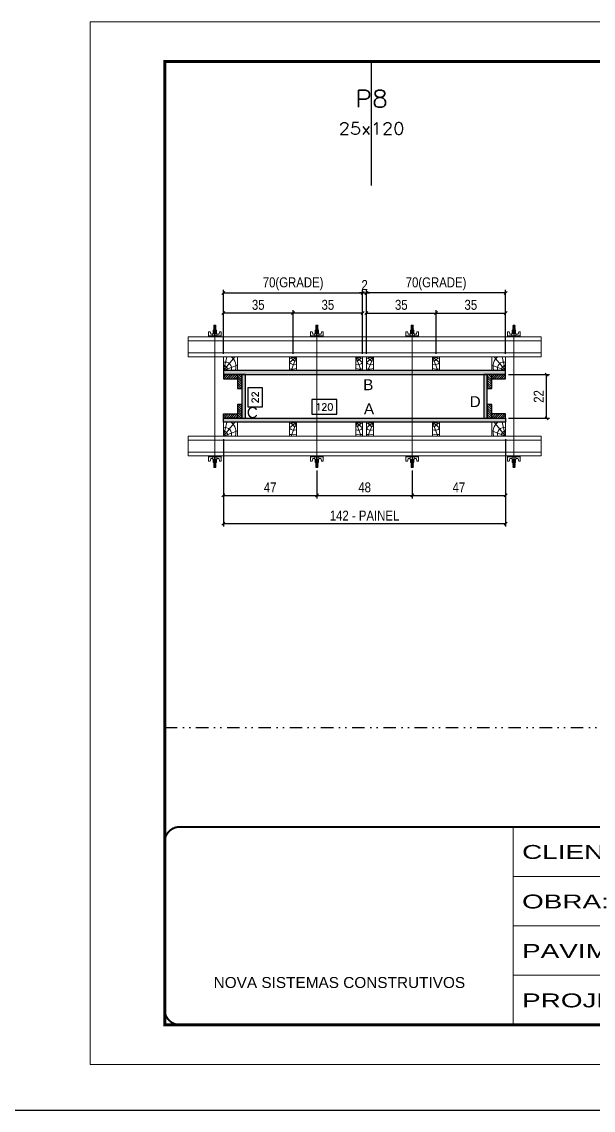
# Model space of a CAD drawing. Extents: x 14400 to 24104, y -21631 to 6985.
# Drawn here: x 17528 to 18103, y 2443 to 3539 of the extents above; entities that cross this region are included whole.
import ezdxf
from ezdxf.enums import TextEntityAlignment as Align

# ---------------------------------------------------------------- set-up
doc = ezdxf.new("R2010")
doc.units = 0
for name, pattern in [('CONTINUO', [0]), ('DASHED', [0.75, 0.5, -0.25]), ('DIVIDE2', [0.625, 0.25, -0.125, 0, -0.125, 0, -0.125]), ('HIDDEN', [0.375, 0.25, -0.125])]:
    doc.linetypes.add(name, pattern=pattern)
for name, color, linetype in [('CHAPA', 1, 'Continuous'), ('COTA', 241, 'Continuous'), ('MEIO_PONT', 93, 'Continuous'), ('Nível', 160, 'Continuous'), ('SARRAFO', 251, 'Continuous'), ('Texto de Titulo', 7, 'Continuous'), ('Texto Qtd Sarr', 242, 'Continuous'), ('TEXTO_GERAL', 7, 'Continuous')]:
    doc.layers.add(name, color=color, linetype=linetype)
for name, color, linetype, lineweight in [('Folhas', 255, 'Continuous', 9), ('Hachura', 251, 'Continuous', 9), ('Madeira', 126, 'Continuous', 18), ('Perfil Metálico', 224, 'Continuous', 18), ('SARRAFO DE PRESSAO', 251, 'DASHED', 9), ('Texto Seção', 7, 'Continuous', 15)]:
    doc.layers.add(name, color=color, linetype=linetype, lineweight=lineweight)
doc.styles.add('ARIAL', font='arial.ttf')
doc.styles.add('COTA TECNICA 2X', font='techl___.ttf', dxfattribs={"height": 10})
doc.styles.add('ROMANS', font='romans.shx')
doc.styles.add('Tecnologia', font='')
doc.styles.get('Tecnologia').set_extended_font_data('Forgotten Futurist')
doc.dimstyles.new('SECAO PILAR', dxfattribs={"dimtxt": 10, "dimasz": 3, "dimexe": 3, "dimexo": 3, "dimgap": 3, "dimtad": 1, "dimdec": 1, "dimlfac": 0.5, "dimzin": 12, "dimdsep": 46, "dimtxsty": 'COTA TECNICA 2X', "dimblk1": 'OBLIQUE', "dimblk2": 'OBLIQUE', "dimsah": 1, "dimcen": 0.9, "dimclrd": 256, "dimclre": 256, "dimclrt": 256, "dimadec": 1, "dimazin": 3, "dimtfac": 1, "dimtdec": 1, "dimtmove": 0, "dimatfit": 3, "dimfxl": 1, "dimtolj": 1, "dimtzin": 12, "dimarcsym": 0})
doc.dimstyles.new('SECÇÃO 2', dxfattribs={"dimtxt": 7, "dimasz": 6, "dimexe": 0.18, "dimexo": 2, "dimgap": -4, "dimtad": 3, "dimdec": 1, "dimlfac": 0.5, "dimzin": 12, "dimdsep": 46, "dimtxsty": 'ROMANS', "dimblk": 'ARCHTICK', "dimcen": 0.09, "dimse1": 1, "dimse2": 1, "dimsd1": 1, "dimsd2": 1, "dimclrd": 180, "dimclre": 5, "dimclrt": 1, "dimadec": 0, "dimazin": 3, "dimtfac": 1, "dimtdec": 1, "dimtofl": 0, "dimtmove": 0, "dimatfit": 3, "dimldrblk": 'ARCHTICK', "dimfxl": 1, "dimtolj": 1, "dimtzin": 0, "dimarcsym": 0})

# ---------------------------------------------------------------- blocks, each defined once
blk = doc.blocks.new('9999999999')
at = {"color": 30, "linetype": 'CONTINUO'}
for p, q in [((98564.6, 34230.2), (98564.6, 34429.4)), ((98564.6, 34379.6), (99584, 34379.6)), ((98564.6, 34329.8), (99488, 34329.8)), ((99584, 34329.8), (99488, 34329.8)), ((99488, 34329.8), (99488, 34230.2)), ((98564.6, 34280), (99488, 34280))]:
    blk.add_line(p, q, dxfattribs=at)
at = {"color": 30, "linetype": 'CONTINUO', "const_width": 2}
blk.add_lwpolyline([(99584, 34230.2), (99584, 34414.4, 0.414214), (99569, 34429.4), (98229, 34429.4, 0.414214), (98214, 34414.4), (98214, 34245.2, 0.414214), (98229, 34230.2), (99584, 34230.2)], format="xyb", dxfattribs=at)
at = {"layer": 'Folhas'}
blk.add_lwpolyline([(98139, 34190.2), (99624, 34190.2), (99624, 35240.2), (98139, 35240.2)], close=True, dxfattribs=at)
at = {"layer": 'Folhas', "color": 30, "const_width": 3}
blk.add_lwpolyline([(98214, 34230.2), (99584, 34230.2), (99584, 35200.2), (98214, 35200.2)], close=True, dxfattribs=at)
at = {"color": 7, "linetype": 'Continuous', "ltscale": 5, "style": 'ARIAL'}
for s, height, p in [('ZAMBETTA', 15.48, (98837.7, 34393.1)), ('LUXOR', 15.48, (98837.7, 34343.3)), ('1°PAVIMENTO - 1°ETAPA', 15.483, (98837.7, 34293.5)), ('NOVA SISTEMAS CONSTRUTIVOS', 11.059, (98263.2, 34267.2)), ('PILARES', 15.48, (98837.7, 34243.7))]:
    blk.add_text(s, height=height, dxfattribs=at).set_placement(p)
at = {"layer": 'Folhas', "color": 7, "style": 'Tecnologia', "width": 1.5}
for s, p in [('CLIENTE:', (98573.7, 34397.2)), ('OBRA:', (98573.7, 34347.3)), ('PAVIMENTO:', (98573.7, 34297.5)), ('PROJETO:', (98573.7, 34247.7))]:
    blk.add_text(s, height=14, dxfattribs=at).set_placement(p)
blk = doc.blocks.new('*D1039')
at = {"layer": 'COTA', "color": 180, "lineweight": -2, "transparency": 16777216}
for p, q in [((17770.5, 3170.5), (17755.5, 3170.5)), ((17755.5, 3170.5), (17755.5, 3151.2)), ((17770.5, 3151.2), (17770.5, 3170.5)), ((17755.5, 3151.2), (17770.5, 3151.2))]:
    blk.add_line(p, q, dxfattribs=at)
at = {"layer": 'Defpoints', "color": 0, "transparency": 16777216}
for p in [(17770.4, 3183.7), (17770.4, 3139.7), (17774.5, 3139.7)]:
    blk.add_point(p, dxfattribs=at)
at = {"layer": 'COTA', "color": 1, "transparency": 16777216, "insert": (17763, 3160.8), "char_height": 7, "attachment_point": 5, "rotation": 90, "style": 'ROMANS'}
blk.add_mtext('\\A1;22', dxfattribs=at)
blk = doc.blocks.new('_ArchTick')
at = {"color": 0, "linetype": 'ByBlock', "const_width": 0.15}
blk.add_lwpolyline([(-0.5, -0.5), (0.5, 0.5)], dxfattribs=at)
blk = doc.blocks.new('*D1040')
at = {"layer": 'COTA', "color": 180, "lineweight": -2, "transparency": 16777216}
for p, q in [((17845.2, 3158.7), (17820.2, 3158.7)), ((17820.2, 3158.7), (17820.2, 3143.7)), ((17845.2, 3143.7), (17845.2, 3158.7)), ((17820.2, 3143.7), (17845.2, 3143.7))]:
    blk.add_line(p, q, dxfattribs=at)
at = {"layer": 'Defpoints', "color": 0, "transparency": 16777216}
for p in [(17753.1, 3139.7), (17993.1, 3139.7), (17993.1, 3139.7)]:
    blk.add_point(p, dxfattribs=at)
at = {"layer": 'COTA', "color": 1, "transparency": 16777216, "insert": (17832.7, 3151.2), "char_height": 7, "attachment_point": 5, "style": 'ROMANS'}
blk.add_mtext('\\A1;120', dxfattribs=at)
blk = doc.blocks.new('_Oblique')
at = {"color": 0, "linetype": 'ByBlock', "lineweight": -2}
blk.add_line((-0.5, -0.5), (0.5, 0.5), dxfattribs=at)
blk = doc.blocks.new('*D1041')
at = {"layer": 'COTA', "lineweight": -2, "transparency": 16777216}
for p, q in [((17731.1, 3118.8), (17731.1, 3030.6)), ((18015.1, 3118.8), (18015.1, 3030.6)), ((17731.1, 3033.6), (18015.1, 3033.6))]:
    blk.add_line(p, q, dxfattribs=at)
at = {"layer": 'Defpoints', "color": 0, "transparency": 16777216}
for p in [(17731.1, 3121.8), (18015.1, 3121.8), (18015.1, 3033.6)]:
    blk.add_point(p, dxfattribs=at)
at = {"layer": 'COTA', "lineweight": -2, "transparency": 16777216, "xscale": 3, "yscale": 3, "zscale": 3, "rotation": 180}
blk.add_blockref('_Oblique', (17731.1, 3033.6), dxfattribs=at)
at = {"layer": 'COTA', "lineweight": -2, "transparency": 16777216, "xscale": 3, "yscale": 3, "zscale": 3}
blk.add_blockref('_Oblique', (18015.1, 3033.6), dxfattribs=at)
at = {"layer": 'COTA', "transparency": 16777216, "insert": (17873.1, 3041.7), "char_height": 10, "attachment_point": 5, "style": 'COTA TECNICA 2X'}
blk.add_mtext('\\A1;142 - PAINEL', dxfattribs=at)
blk = doc.blocks.new('*D1042')
at = {"layer": 'COTA', "lineweight": -2, "transparency": 16777216}
for p, q in [((17731.1, 3118.7), (17731.1, 3059)), ((17825.2, 3087), (17825.2, 3059)), ((17731.1, 3062), (17825.2, 3062))]:
    blk.add_line(p, q, dxfattribs=at)
at = {"layer": 'Defpoints', "color": 0, "transparency": 16777216}
for p in [(17731.1, 3121.7), (17825.2, 3090), (17825.2, 3062)]:
    blk.add_point(p, dxfattribs=at)
at = {"layer": 'COTA', "lineweight": -2, "transparency": 16777216, "xscale": 3, "yscale": 3, "zscale": 3, "rotation": 180}
blk.add_blockref('_Oblique', (17731.1, 3062), dxfattribs=at)
at = {"layer": 'COTA', "lineweight": -2, "transparency": 16777216, "xscale": 3, "yscale": 3, "zscale": 3}
blk.add_blockref('_Oblique', (17825.2, 3062), dxfattribs=at)
at = {"layer": 'COTA', "transparency": 16777216, "insert": (17778.1, 3070.1), "char_height": 10, "attachment_point": 5, "style": 'COTA TECNICA 2X'}
blk.add_mtext('\\A1;47', dxfattribs=at)
blk = doc.blocks.new('*D1043')
at = {"layer": 'COTA', "lineweight": -2, "transparency": 16777216}
for p, q in [((18015.1, 3118.7), (18015.1, 3059)), ((17921.2, 3087), (17921.2, 3059)), ((17921.2, 3062), (18015.1, 3062))]:
    blk.add_line(p, q, dxfattribs=at)
at = {"layer": 'Defpoints', "color": 0, "transparency": 16777216}
for p in [(18015.1, 3121.7), (17921.2, 3090), (18015.1, 3062)]:
    blk.add_point(p, dxfattribs=at)
at = {"layer": 'COTA', "lineweight": -2, "transparency": 16777216, "xscale": 3, "yscale": 3, "zscale": 3, "rotation": 180}
blk.add_blockref('_Oblique', (17921.2, 3062), dxfattribs=at)
at = {"layer": 'COTA', "lineweight": -2, "transparency": 16777216, "xscale": 3, "yscale": 3, "zscale": 3}
blk.add_blockref('_Oblique', (18015.1, 3062), dxfattribs=at)
at = {"layer": 'COTA', "transparency": 16777216, "insert": (17968.1, 3070.1), "char_height": 10, "attachment_point": 5, "style": 'COTA TECNICA 2X'}
blk.add_mtext('\\A1;47', dxfattribs=at)
blk = doc.blocks.new('C')
at = {"layer": 'Hachura', "color": 0}
for p, q in [((0, 3.22), (0, -3.22)), ((0.45, 3.22), (0, 3.22)), ((0.46, 3.16), (0, 3.16)), ((0.46, 3.05), (0, 3.05)), ((0.46, 2.88), (0, 2.88)), ((0, 2.75), (0, -1.16)), ((0.46, 2.65), (0, 2.65)), ((0.46, 2.23), (0, 2.23)), ((0.46, 1.51), (0, 1.51)), ((0.39, 0.49), (0.17, 0.49)), ((0.45, -3.23), (0.45, 3.22)), ((0.45, 3.22), (2.58, 3.22)), ((1.74, 0.97), (0.45, 0.97)), ((1.45, 0.1), (0.45, 0.1)), ((1.35, 1.94), (1.35, 0.96)), ((2.58, 2.39), (1.47, 2.09)), ((1.74, -0.97), (1.74, 0.97)), ((1.74, 0.97), (1.74, 0.84)), ((1.74, 0.97), (1.74, 0.84)), ((1.74, 0.84), (3.35, 0.84)), ((3.35, 0.45), (1.74, 0.45)), ((2.58, 3.22), (2.58, 2.39)), ((3.32, 0.84), (3.32, -0.84)), ((3.35, 0.84), (3.35, -0.84)), ((3.68, 0.45), (3.35, 0.45)), ((3.84, -0.52), (3.35, 0.45)), ((3.35, 0.06), (3.67, -0.57)), ((3.68, 0.45), (4.16, -0.52)), ((3.72, 0.5), (4.25, -0.57)), ((4.37, -0.55), (3.83, 0.53)), ((4.15, 0.45), (3.93, 0.45)), ((4.42, -0.52), (3.93, 0.45)), ((4.15, 0.45), (4.26, 0.45)), ((4.26, 0.45), (4.74, -0.52)), ((4.3, 0.5), (4.83, -0.57)), ((4.95, -0.55), (4.41, 0.53)), ((4.51, 0.45), (4.84, 0.45)), ((5, -0.52), (4.51, 0.45)), ((4.84, 0.45), (5.32, -0.52)), ((4.88, 0.5), (5.41, -0.57)), ((5.53, -0.55), (4.99, 0.53)), ((5.58, -0.52), (5.09, 0.45)), ((5.42, 0.45), (5.09, 0.45)), ((5.58, -0.52), (5.09, 0.45)), ((5.42, 0.45), (5.74, -0.19)), ((5.46, 0.5), (5.74, -0.07)), ((5.74, 0.19), (5.57, 0.53)), ((5.74, 0.32), (5.68, 0.45)), ((5.68, 0.45), (5.74, 0.45)), ((5.74, 0.45), (5.9, 0.29)), ((5.74, 0.45), (5.74, -0.52)), ((5.9, -0.36), (5.9, 0.29)), ((0.45, 0), (0, 0)), ((0.46, -1.52), (0, -1.52)), ((0.46, -2.23), (0, -2.23)), ((0.46, -2.65), (0, -2.65)), ((0.46, -2.88), (0, -2.88)), ((0.46, -3.05), (0, -3.05)), ((0.46, -3.16), (0, -3.16)), ((0, -3.22), (2.57, -3.22)), ((0.08, -0.48), (0.29, -0.48)), ((0.29, -0.48), (0.4, -0.48)), ((0.45, 0), (0.45, -0.97)), ((0.45, -0.16), (1.45, -0.16)), ((0.45, -0.65), (0.45, -0.32)), ((0.45, -3.23), (0.45, -0.65)), ((0.45, -0.97), (1.74, -0.97)), ((1.35, -1.94), (1.35, -0.97)), ((2.58, -2.39), (1.47, -2.1)), ((3.35, -0.32), (1.74, -0.32)), ((3.35, -0.84), (1.74, -0.84)), ((2.58, -3.23), (2.58, -2.39)), ((3.35, -0.07), (3.58, -0.52)), ((3.35, -0.52), (3.58, -0.52)), ((3.84, -0.52), (4.16, -0.52)), ((4.42, -0.52), (4.74, -0.52)), ((4.63, -0.52), (4.74, -0.52)), ((5, -0.52), (5.32, -0.52)), ((5.58, -0.52), (5.74, -0.52)), ((5.74, -0.52), (5.9, -0.36)), ((5.74, -0.52), (5.74, -0.52))]:
    blk.add_line(p, q, dxfattribs=at)
for centre, radius, start, end in [((1.52, 1.94), 0.161, 104.7436, 180), ((1.44, -0.03), 0.129, 272.695, 87.305), ((3.81, 0.39), 0.143, 25.5688, 154.4312), ((4.39, 0.39), 0.143, 25.5688, 154.4312), ((4.97, 0.39), 0.143, 25.5688, 154.4312), ((5.55, 0.39), 0.143, 25.5688, 154.4312), ((0.17, -0.37), 0.174, 221.744, 317.8592), ((1.52, -1.94), 0.161, 180, 255.2564), ((3.71, -0.4), 0.174, 222.1408, 318.256), ((4.29, -0.4), 0.174, 222.1408, 318.256), ((4.87, -0.4), 0.174, 222.1408, 318.256), ((5.45, -0.4), 0.174, 222.1408, 318.256), ((5.61, -0.4), 0.174, 317.8592, 318.256)]:
    blk.add_arc(centre, radius, start, end, dxfattribs=at)
blk = doc.blocks.new('*D1044')
at = {"layer": 'COTA', "lineweight": -2, "transparency": 16777216}
for p, q in [((17825.2, 3087), (17825.2, 3059)), ((17921.2, 3087), (17921.2, 3059)), ((17825.2, 3062), (17921.2, 3062))]:
    blk.add_line(p, q, dxfattribs=at)
at = {"layer": 'Defpoints', "color": 0, "transparency": 16777216}
for p in [(17825.2, 3090), (17921.2, 3090), (17921.2, 3062)]:
    blk.add_point(p, dxfattribs=at)
at = {"layer": 'COTA', "lineweight": -2, "transparency": 16777216, "xscale": 3, "yscale": 3, "zscale": 3, "rotation": 180}
blk.add_blockref('_Oblique', (17825.2, 3062), dxfattribs=at)
at = {"layer": 'COTA', "lineweight": -2, "transparency": 16777216, "xscale": 3, "yscale": 3, "zscale": 3}
blk.add_blockref('_Oblique', (17921.2, 3062), dxfattribs=at)
at = {"layer": 'COTA', "transparency": 16777216, "insert": (17873.2, 3070.1), "char_height": 10, "attachment_point": 5, "style": 'COTA TECNICA 2X'}
blk.add_mtext('\\A1;48', dxfattribs=at)
blk = doc.blocks.new('*D1045')
at = {"layer": 'COTA', "lineweight": -2, "transparency": 16777216}
for p, q in [((17875, 3204.7), (17875, 3248.7)), ((17875, 3245.7), (17945.1, 3245.7)), ((17945.1, 3204.7), (17945.1, 3248.7))]:
    blk.add_line(p, q, dxfattribs=at)
at = {"layer": 'Defpoints', "color": 0, "transparency": 16777216}
for p in [(17945.1, 3245.7), (17875, 3201.7), (17945.1, 3201.7)]:
    blk.add_point(p, dxfattribs=at)
at = {"layer": 'COTA', "lineweight": -2, "transparency": 16777216, "xscale": 3, "yscale": 3, "zscale": 3, "rotation": 180}
blk.add_blockref('_Oblique', (17875, 3245.7), dxfattribs=at)
at = {"layer": 'COTA', "lineweight": -2, "transparency": 16777216, "xscale": 3, "yscale": 3, "zscale": 3}
blk.add_blockref('_Oblique', (17945.1, 3245.7), dxfattribs=at)
at = {"layer": 'COTA', "transparency": 16777216, "insert": (17910.1, 3253.9), "char_height": 10, "attachment_point": 5, "style": 'COTA TECNICA 2X'}
blk.add_mtext('\\A1;35', dxfattribs=at)
blk = doc.blocks.new('*D1046')
at = {"layer": 'COTA', "lineweight": -2, "transparency": 16777216}
for p, q in [((17945.1, 3204.7), (17945.1, 3248.7)), ((17945.1, 3245.7), (18015.1, 3245.7)), ((18015.1, 3204.7), (18015.1, 3248.7))]:
    blk.add_line(p, q, dxfattribs=at)
at = {"layer": 'Defpoints', "color": 0, "transparency": 16777216}
for p in [(18015.1, 3245.7), (17945.1, 3201.7), (18015.1, 3201.7)]:
    blk.add_point(p, dxfattribs=at)
at = {"layer": 'COTA', "lineweight": -2, "transparency": 16777216, "xscale": 3, "yscale": 3, "zscale": 3, "rotation": 180}
blk.add_blockref('_Oblique', (17945.1, 3245.7), dxfattribs=at)
at = {"layer": 'COTA', "lineweight": -2, "transparency": 16777216, "xscale": 3, "yscale": 3, "zscale": 3}
blk.add_blockref('_Oblique', (18015.1, 3245.7), dxfattribs=at)
at = {"layer": 'COTA', "transparency": 16777216, "insert": (17980.1, 3253.9), "char_height": 10, "attachment_point": 5, "style": 'COTA TECNICA 2X'}
blk.add_mtext('\\A1;35', dxfattribs=at)
blk = doc.blocks.new('*D1047')
at = {"layer": 'COTA', "lineweight": -2, "transparency": 16777216}
for p, q in [((17875, 3204.7), (17875, 3268.9)), ((18015.1, 3204.7), (18015.1, 3268.9)), ((18015.1, 3265.9), (17875, 3265.9))]:
    blk.add_line(p, q, dxfattribs=at)
at = {"layer": 'Defpoints', "color": 0, "transparency": 16777216}
for p in [(17875, 3265.9), (17875, 3201.7), (18015.1, 3201.7)]:
    blk.add_point(p, dxfattribs=at)
at = {"layer": 'COTA', "lineweight": -2, "transparency": 16777216, "xscale": 3, "yscale": 3, "zscale": 3, "rotation": 180}
blk.add_blockref('_Oblique', (17875, 3265.9), dxfattribs=at)
at = {"layer": 'COTA', "lineweight": -2, "transparency": 16777216, "xscale": 3, "yscale": 3, "zscale": 3}
blk.add_blockref('_Oblique', (18015.1, 3265.9), dxfattribs=at)
at = {"layer": 'COTA', "transparency": 16777216, "insert": (17945.1, 3275.1), "char_height": 10, "attachment_point": 5, "style": 'COTA TECNICA 2X'}
blk.add_mtext('\\A1;70(GRADE)', dxfattribs=at)
blk = doc.blocks.new('*D1048')
at = {"layer": 'COTA', "lineweight": -2, "transparency": 16777216}
for p, q in [((18018.1, 3183.7), (18059.4, 3183.7)), ((18056.4, 3139.7), (18056.4, 3183.7)), ((18018.1, 3139.7), (18059.4, 3139.7))]:
    blk.add_line(p, q, dxfattribs=at)
at = {"layer": 'Defpoints', "color": 0, "transparency": 16777216}
for p in [(18015.1, 3183.7), (18056.4, 3183.7), (18015.1, 3139.7)]:
    blk.add_point(p, dxfattribs=at)
at = {"layer": 'COTA', "lineweight": -2, "transparency": 16777216, "xscale": 3, "yscale": 3, "zscale": 3}
for p, rotation in [((18056.4, 3183.7), 90), ((18056.4, 3139.7), 270)]:
    blk.add_blockref('_Oblique', p, dxfattribs=dict(at, rotation=rotation))
at = {"layer": 'COTA', "transparency": 16777216, "insert": (18048.4, 3161.7), "char_height": 10, "attachment_point": 5, "rotation": 90, "style": 'COTA TECNICA 2X'}
blk.add_mtext('\\A1;22', dxfattribs=at)
blk = doc.blocks.new('PONTALETE')
at = {"layer": 'Madeira'}
for q in [(2.71, 7), (7, 5.76), (7, 1.74)]:
    blk.add_line((0, 0), q, dxfattribs=at)
blk.add_lwpolyline([(0, 0), (7, 0), (7, 7), (0, 7)], close=True, dxfattribs=at)
for centre, radius, start, end in [((2.04, 0.06), 6.23, 37.2818, 109.0913), ((1.09, 0.9), 3.19, 343.603, 109.9847), ((-0.21, -0.78), 3.09, 14.6322, 86.0383)]:
    blk.add_arc(centre, radius, start, end, dxfattribs=at)
blk = doc.blocks.new('MEIO PONTALETE')
at = {"layer": 'Madeira'}
for q in [(2.71, 7), (3.5, 2.88), (3.5, 0.87)]:
    blk.add_line((0, 0), q, dxfattribs=at)
blk.add_lwpolyline([(0, 0), (3.5, 0), (3.5, 7), (0, 7)], close=True, dxfattribs=at)
for centre, radius, start, end in [((2.04, 0.06), 6.23, 76.4499, 109.0913), ((1.09, 0.9), 3.19, 40.9063, 109.9847), ((-0.21, -0.78), 3.09, 14.6322, 86.0383)]:
    blk.add_arc(centre, radius, start, end, dxfattribs=at)
blk = doc.blocks.new('titulo1')
at = {"layer": 'Defpoints', "color": 252, "linetype": 'HIDDEN', "ltscale": 2}
blk.add_line((0, 0), (0, 125), dxfattribs=at)
at = {"layer": 'Defpoints', "style": 'ROMANS', "oblique": 15}
blk.add_attdef('FOLHA', text='', height=10, dxfattribs=at).set_placement((0, 15.6), align=Align.MIDDLE_CENTER)
at = {"layer": 'Texto Qtd Sarr', "color": 3, "style": 'ROMANS', "oblique": 15}
for tag, height, p in [('TITULO', 17, (0, 71.4)), ('SEÇÃO', 12, (0, 41.5))]:
    blk.add_attdef(tag, text='', height=height, dxfattribs=at).set_placement(p, align=Align.MIDDLE_CENTER)
blk = doc.blocks.new('*D1049')
at = {"layer": 'COTA', "lineweight": -2, "transparency": 16777216}
for p, q in [((17801.1, 3204.7), (17801.1, 3248.7)), ((17871.2, 3245.7), (17801.1, 3245.7)), ((17871.2, 3204.7), (17871.2, 3248.7))]:
    blk.add_line(p, q, dxfattribs=at)
at = {"layer": 'Defpoints', "color": 0, "transparency": 16777216}
for p in [(17801.1, 3245.7), (17801.1, 3201.7), (17871.2, 3201.7)]:
    blk.add_point(p, dxfattribs=at)
at = {"layer": 'COTA', "lineweight": -2, "transparency": 16777216, "xscale": 3, "yscale": 3, "zscale": 3, "rotation": 180}
blk.add_blockref('_Oblique', (17801.1, 3245.7), dxfattribs=at)
at = {"layer": 'COTA', "lineweight": -2, "transparency": 16777216, "xscale": 3, "yscale": 3, "zscale": 3}
blk.add_blockref('_Oblique', (17871.2, 3245.7), dxfattribs=at)
at = {"layer": 'COTA', "transparency": 16777216, "insert": (17836.2, 3253.9), "char_height": 10, "attachment_point": 5, "style": 'COTA TECNICA 2X'}
blk.add_mtext('\\A1;35', dxfattribs=at)
blk = doc.blocks.new('*D1050')
at = {"layer": 'COTA', "lineweight": -2, "transparency": 16777216}
for p, q in [((17731.1, 3204.7), (17731.1, 3248.7)), ((17801.1, 3245.7), (17731.1, 3245.7)), ((17801.1, 3204.7), (17801.1, 3248.7))]:
    blk.add_line(p, q, dxfattribs=at)
at = {"layer": 'Defpoints', "color": 0, "transparency": 16777216}
for p in [(17731.1, 3245.7), (17731.1, 3201.7), (17801.1, 3201.7)]:
    blk.add_point(p, dxfattribs=at)
at = {"layer": 'COTA', "lineweight": -2, "transparency": 16777216, "xscale": 3, "yscale": 3, "zscale": 3, "rotation": 180}
blk.add_blockref('_Oblique', (17731.1, 3245.7), dxfattribs=at)
at = {"layer": 'COTA', "lineweight": -2, "transparency": 16777216, "xscale": 3, "yscale": 3, "zscale": 3}
blk.add_blockref('_Oblique', (17801.1, 3245.7), dxfattribs=at)
at = {"layer": 'COTA', "transparency": 16777216, "insert": (17766.1, 3253.9), "char_height": 10, "attachment_point": 5, "style": 'COTA TECNICA 2X'}
blk.add_mtext('\\A1;35', dxfattribs=at)
blk = doc.blocks.new('*D1051')
at = {"layer": 'COTA', "lineweight": -2, "transparency": 16777216}
for p, q in [((17731.1, 3204.7), (17731.1, 3268.9)), ((17871.2, 3204.7), (17871.2, 3268.9)), ((17731.1, 3265.9), (17871.2, 3265.9))]:
    blk.add_line(p, q, dxfattribs=at)
at = {"layer": 'Defpoints', "color": 0, "transparency": 16777216}
for p in [(17871.2, 3265.9), (17731.1, 3201.7), (17871.2, 3201.7)]:
    blk.add_point(p, dxfattribs=at)
at = {"layer": 'COTA', "lineweight": -2, "transparency": 16777216, "xscale": 3, "yscale": 3, "zscale": 3, "rotation": 180}
blk.add_blockref('_Oblique', (17731.1, 3265.9), dxfattribs=at)
at = {"layer": 'COTA', "lineweight": -2, "transparency": 16777216, "xscale": 3, "yscale": 3, "zscale": 3}
blk.add_blockref('_Oblique', (17871.2, 3265.9), dxfattribs=at)
at = {"layer": 'COTA', "transparency": 16777216, "insert": (17801.2, 3275.1), "char_height": 10, "attachment_point": 5, "style": 'COTA TECNICA 2X'}
blk.add_mtext('\\A1;70(GRADE)', dxfattribs=at)
blk = doc.blocks.new('*D1067')
at = {"layer": 'COTA', "lineweight": -2, "transparency": 16777216}
for p, q in [((17871.2, 3204.7), (17871.2, 3268.9)), ((17875.2, 3204.7), (17875.2, 3268.9)), ((17871.2, 3265.9), (17868.2, 3265.9)), ((17871.2, 3265.9), (17875.2, 3265.9)), ((17875.2, 3265.9), (17878.2, 3265.9))]:
    blk.add_line(p, q, dxfattribs=at)
at = {"layer": 'Defpoints', "color": 0, "transparency": 16777216}
for p in [(17875.2, 3265.9), (17871.2, 3201.7), (17875.2, 3201.7)]:
    blk.add_point(p, dxfattribs=at)
at = {"layer": 'COTA', "lineweight": -2, "transparency": 16777216, "xscale": 3, "yscale": 3, "zscale": 3}
blk.add_blockref('_Oblique', (17871.2, 3265.9), dxfattribs=at)
at = {"layer": 'COTA', "lineweight": -2, "transparency": 16777216, "xscale": 3, "yscale": 3, "zscale": 3, "rotation": 180}
blk.add_blockref('_Oblique', (17875.2, 3265.9), dxfattribs=at)
at = {"layer": 'COTA', "transparency": 16777216, "insert": (17873.2, 3273.9), "char_height": 10, "attachment_point": 5, "style": 'COTA TECNICA 2X'}
blk.add_mtext('\\A1;2', dxfattribs=at)

msp = doc.modelspace()

# ---------------------------------------------------------------- hatches: boundary and pattern name
at = {"layer": 'Hachura'}
h = msp.add_hatch(color=256, dxfattribs=at)
h.dxf.hatch_style = 1
h.paths.add_polyline_path([(18015.11, 3183.75), (18015.11, 3187.75), (17731.11, 3187.75), (17731.11, 3183.75)])
h = msp.add_hatch(dxfattribs=at)
h.set_pattern_fill('ANSI31', color=256, scale=0.5, angle=180, style=0)
h.set_pattern_definition([(225, (8607.1627, -19745.6582), (1.12253202, -1.12253202), [])])
h.paths.add_polyline_path([(17745.11, 3183.75), (17745.11, 3179.35), (17731.11, 3179.35), (17731.11, 3183.75)])
h = msp.add_hatch(dxfattribs=at)
h.set_pattern_fill('ANSI31', color=256, scale=0.5, angle=270, style=0)
h.set_pattern_definition([(315, (40640.9227, -6319.2019), (1.12253202, 1.12253202), [])])
h.paths.add_polyline_path([(17749.51, 3169.75), (17745.11, 3169.75), (17745.11, 3183.75), (17749.51, 3183.75)])
h = msp.add_hatch(color=256, dxfattribs=at)
h.dxf.hatch_style = 1
h.paths.add_polyline_path([(17749.51, 3139.75), (17753.11, 3139.75), (17753.11, 3183.75), (17749.51, 3183.75)])
h = msp.add_hatch(color=256, dxfattribs=at)
h.dxf.hatch_style = 1
h.paths.add_polyline_path([(17993.11, 3139.75), (17996.71, 3139.75), (17996.71, 3183.75), (17993.11, 3183.75)])
h = msp.add_hatch(dxfattribs=at)
h.set_pattern_fill('ANSI31', color=256, scale=0.5, angle=270, style=0)
h.set_pattern_definition([(315, (40892.5227, -6319.2019), (1.12253202, 1.12253202), [])])
h.paths.add_polyline_path([(18001.11, 3169.75), (17996.71, 3169.75), (17996.71, 3183.75), (18001.11, 3183.75)])
h = msp.add_hatch(dxfattribs=at)
h.set_pattern_fill('ANSI31', color=256, scale=0.5, angle=180, style=0)
h.set_pattern_definition([(225, (8877.1627, -19745.6582), (1.12253202, -1.12253202), [])])
h.paths.add_polyline_path([(18015.11, 3183.75), (18015.11, 3179.35), (18001.11, 3179.35), (18001.11, 3183.75)])
h = msp.add_hatch(dxfattribs=at)
h.set_pattern_fill('ANSI31', color=256, scale=0.5, angle=270, style=0)
h.set_pattern_definition([(315, (40640.9227, -6349.2019), (1.12253202, 1.12253202), [])])
h.paths.add_polyline_path([(17749.51, 3139.75), (17745.11, 3139.75), (17745.11, 3153.75), (17749.51, 3153.75)])
h = msp.add_hatch(dxfattribs=at)
h.set_pattern_fill('ANSI31', color=256, scale=0.5, angle=270, style=0)
h.set_pattern_definition([(315, (40892.5227, -6349.2019), (1.12253202, 1.12253202), [])])
h.paths.add_polyline_path([(18001.11, 3139.75), (17996.71, 3139.75), (17996.71, 3153.75), (18001.11, 3153.75)])
h = msp.add_hatch(dxfattribs=at)
h.set_pattern_fill('ANSI31', color=256, scale=0.5, angle=180, style=0)
h.set_pattern_definition([(225, (8607.1627, -19751.6582), (1.12253202, -1.12253202), [])])
h.paths.add_polyline_path([(17745.11, 3139.75), (17745.11, 3144.15), (17731.11, 3144.15), (17731.11, 3139.75)])
h = msp.add_hatch(color=256, dxfattribs=at)
h.dxf.hatch_style = 1
h.paths.add_polyline_path([(18015.11, 3139.75), (18015.11, 3135.75), (17731.11, 3135.75), (17731.11, 3139.75)])
h = msp.add_hatch(dxfattribs=at)
h.set_pattern_fill('ANSI31', color=256, scale=0.5, angle=180, style=0)
h.set_pattern_definition([(225, (8512.1627, -19751.6582), (1.12253202, -1.12253202), [])])
h.paths.add_polyline_path([(18001.11, 3139.75), (18001.11, 3144.15), (18015.11, 3144.15), (18015.11, 3139.75)])

# ---------------------------------------------------------------- linework, layer by layer
at = {"layer": 'CHAPA'}
for points in [[(18015.11, 3183.75), (18015.11, 3187.75), (17731.11, 3187.75), (17731.11, 3183.75)], [(17749.51, 3139.75), (17753.11, 3139.75), (17753.11, 3183.75), (17749.51, 3183.75)], [(17993.11, 3139.75), (17996.71, 3139.75), (17996.71, 3183.75), (17993.11, 3183.75)], [(18015.11, 3139.75), (18015.11, 3135.75), (17731.11, 3135.75), (17731.11, 3139.75)]]:
    msp.add_lwpolyline(points, close=True, dxfattribs=at)
at = {"layer": 'COTA'}
msp.add_line((16754.47, 2442.91), (21532.94, 2442.91), dxfattribs=at)
at = {"layer": 'Hachura'}
for p, q in [((17722.43, 3090.98), (17722.43, 3228.72)), ((17825.11, 3090.98), (17825.12, 3228.72)), ((17921.11, 3090.98), (17921.12, 3228.72)), ((18023.5, 3090.98), (18023.5, 3228.72))]:
    msp.add_line(p, q, dxfattribs=at)
at = {"layer": 'Madeira'}
for points in [[(17871.21, 3187.75), (17871.21, 3201.75), (17731.11, 3201.75), (17731.11, 3187.75)], [(17875.01, 3187.75), (17875.01, 3201.75), (18015.11, 3201.75), (18015.11, 3187.75)], [(17871.21, 3121.75), (17871.21, 3135.75), (17731.11, 3135.75), (17731.11, 3121.75)], [(17875.01, 3121.75), (17875.01, 3135.75), (18015.11, 3135.75), (18015.11, 3121.75)]]:
    msp.add_lwpolyline(points, close=True, dxfattribs=at)
at = {"layer": 'Nível', "color": 4, "linetype": 'DIVIDE2', "ltscale": 50}
msp.add_line((17671.97, 2828.29), (19041.97, 2828.29), dxfattribs=at)
at = {"layer": 'Perfil Metálico'}
for p, q in [((18050.83, 3217.69), (17695.4, 3217.69)), ((18050.83, 3205.69), (17695.4, 3205.69)), ((18050.83, 3117.75), (17695.4, 3117.75)), ((18050.83, 3105.75), (17695.4, 3105.75))]:
    msp.add_line(p, q, dxfattribs=at)
for points in [[(18050.83, 3201.75), (18050.83, 3221.75), (17695.4, 3221.69), (17695.4, 3201.69)], [(17695.4, 3121.75), (17695.4, 3101.75), (18050.83, 3101.81), (18050.83, 3121.81)]]:
    msp.add_lwpolyline(points, close=True, dxfattribs=at)
at = {"layer": 'SARRAFO'}
for points in [[(17745.11, 3183.75), (17731.11, 3183.75), (17731.11, 3179.35), (17745.11, 3179.35)], [(18001.11, 3179.35), (18015.11, 3179.35), (18015.11, 3183.75), (18001.11, 3183.75)], [(17745.11, 3139.75), (17731.11, 3139.75), (17731.11, 3144.15), (17745.11, 3144.15)], [(18001.11, 3139.75), (18015.11, 3139.75), (18015.11, 3144.15), (18001.11, 3144.15)]]:
    msp.add_lwpolyline(points, dxfattribs=at)
for points in [[(17745.11, 3183.75), (17745.11, 3169.75), (17749.51, 3169.75), (17749.51, 3183.75)], [(17996.71, 3183.75), (17996.71, 3169.75), (18001.11, 3169.75), (18001.11, 3183.75)], [(17745.11, 3153.75), (17745.11, 3139.75), (17749.51, 3139.75), (17749.51, 3153.75)], [(17996.71, 3153.75), (17996.71, 3139.75), (18001.11, 3139.75), (18001.11, 3153.75)]]:
    msp.add_lwpolyline(points, close=True, dxfattribs=at)

# ---------------------------------------------------------------- block references
at = {"layer": 'Hachura', "linetype": 'Continuous', "yscale": 2, "zscale": 2}
for p, xscale, rotation in [((17722.43, 3221.72), -2, 270), ((17825.11, 3221.72), 2, 90.00000000000001), ((17921.11, 3221.72), 2, 90.00000000000001), ((18023.49, 3221.72), 2, 90.00000000000001), ((17722.43, 3101.78), 2, 270), ((17825.11, 3101.78), -2, 90), ((17921.11, 3101.78), -2, 90), ((18023.5, 3101.78), -2, 90)]:
    msp.add_blockref('C', p, dxfattribs=dict(at, xscale=xscale, rotation=rotation))
at = {"layer": 'MEIO_PONT'}
for name, p, xscale, yscale, zscale, rotation in [('PONTALETE', (17731.11, 3187.75), -2, 2, 2, 270), ('MEIO PONTALETE', (17804.61, 3201.75), 1.999999997962732, 1.999999997962732, 1.999999997962732, 180), ('MEIO PONTALETE', (17864.21, 3201.75), -1.999999997962732, 1.999999997962732, 1.999999997962732, 180), ('MEIO PONTALETE', (17882.01, 3201.75), 1.999999997962732, 1.999999997962732, 1.999999997962732, 180), ('MEIO PONTALETE', (17941.61, 3201.75), -1.999999997962732, 1.999999997962732, 1.999999997962732, 180), ('PONTALETE', (18015.11, 3187.75), 2, 2, 2, 89.99999999999997), ('PONTALETE', (17731.11, 3121.75), -2, 2, 2, 270), ('MEIO PONTALETE', (17804.61, 3135.75), 1.999999997962732, 1.999999997962732, 1.999999997962732, 180), ('MEIO PONTALETE', (17864.21, 3135.75), -1.999999997962732, 1.999999997962732, 1.999999997962732, 180), ('MEIO PONTALETE', (17882.01, 3135.75), 1.999999997962732, 1.999999997962732, 1.999999997962732, 180), ('MEIO PONTALETE', (17941.61, 3135.75), -1.999999997962732, 1.999999997962732, 1.999999997962732, 180), ('PONTALETE', (18015.11, 3121.75), 2, 2, 2, 89.99999999999997)]:
    msp.add_blockref(name, p, dxfattribs=dict(at, xscale=xscale, yscale=yscale, zscale=zscale, rotation=rotation))
at = {"layer": 'SARRAFO DE PRESSAO', "color": 6, "linetype": 'ByBlock'}
msp.add_blockref('9999999999', (-80542.01, -31701.2), dxfattribs=at)
at = {"layer": 'Texto Seção'}
ref = msp.add_blockref('titulo1', (17880.21, 3374), dxfattribs=at)
ref.add_attrib('TITULO', 'P8', dxfattribs={"layer": 'Texto de Titulo', "color": 7, "height": 17, "style": 'ROMANS', "width": 1.1}).set_placement((17880.21, 3461.5), align=Align.MIDDLE_CENTER)
ref.add_attrib('SEÇÃO', '25x120', dxfattribs={"layer": 'Texto de Titulo', "color": 7, "height": 12, "style": 'ROMANS', "width": 1.1}).set_placement((17880.21, 3431.5), align=Align.MIDDLE_CENTER)

# ---------------------------------------------------------------- texts
at = {"layer": 'TEXTO_GERAL', "style": 'ARIAL'}
for s, p in [('B', (17876.88, 3173.5)), ('D', (17984.47, 3156.47)), ('C', (17760.13, 3145.52)), ('A', (17877.62, 3149.27))]:
    msp.add_text(s, height=11, dxfattribs=at).set_placement(p, align=Align.MIDDLE_CENTER)

# ---------------------------------------------------------------- dimensions: what is measured, and where the dimension line sits
at = {"layer": 'COTA'}
dim = msp.add_linear_dim(base=(17871.21, 3265.87), p1=(17731.12, 3201.75), p2=(17871.21, 3201.75), angle=180, text='<>(GRADE)', dimstyle='SECAO PILAR', dxfattribs=at)
dim.commit()
dim.dimension.update_dxf_attribs({"geometry": '*D1051', "text_midpoint": (17801.17, 3275.09)})
for base, p1, p2, dimstyle, picture, middle in [((17875.21, 3265.87), (17871.21, 3201.75), (17875.21, 3201.75), 'SECAO PILAR', '*D1067', (17873.21, 3265.87)), ((17993.11, 3139.75), (17753.11, 3139.75), (17993.11, 3139.75), 'SECÇÃO 2', '*D1040', (17832.67, 3139.75))]:
    dim = msp.add_linear_dim(base=base, p1=p1, p2=p2, dimstyle=dimstyle, dxfattribs=at)
    dim.commit()
    dim.dimension.update_dxf_attribs({"geometry": picture, "text_midpoint": middle, "dimtype": 160})
for base, p1, p2, text, picture, middle in [((17875.0145, 3265.8721), (18015.1115, 3201.746), (17875.0145, 3201.75), '<>(GRADE)', '*D1047', (17945.063, 3275.0928)), ((18015.11, 3033.59), (17731.11, 3121.76), (18015.11, 3121.8), '<> - PAINEL', '*D1041', (17873.11, 3041.66))]:
    dim = msp.add_linear_dim(base=base, p1=p1, p2=p2, text=text, dimstyle='SECAO PILAR', dxfattribs=at)
    dim.commit()
    dim.dimension.update_dxf_attribs({"geometry": picture, "text_midpoint": middle})
for base, p1, p2, angle, picture, middle in [((17731.11, 3245.68), (17801.11, 3201.75), (17731.11, 3201.75), 180, '*D1050', (17766.11, 3253.9)), ((17801.114505, 3245.67701), (17871.214504, 3201.74996), (17801.114505, 3201.74996), 180, '*D1049', (17836.164504, 3253.896309)), ((18056.42, 3183.75), (18015.11, 3139.75), (18015.12, 3183.75), 90, '*D1048', (18048.42, 3161.75))]:
    dim = msp.add_linear_dim(base=base, p1=p1, p2=p2, angle=angle, dimstyle='SECAO PILAR', dxfattribs=at)
    dim.commit()
    dim.dimension.update_dxf_attribs({"geometry": picture, "text_midpoint": middle})
for base, p1, p2, picture, middle in [((17945.114501, 3245.67701), (17875.014502, 3201.74996), (17945.114501, 3201.74996), '*D1045', (17910.064502, 3253.896309)), ((18015.11, 3245.68), (17945.11, 3201.75), (18015.11, 3201.75), '*D1046', (17980.11, 3253.9)), ((17825.18, 3062.01), (17731.11, 3121.75), (17825.18, 3089.98), '*D1042', (17778.15, 3070.09)), ((18015.11, 3062.01), (17921.18, 3089.98), (18015.11, 3121.75), '*D1043', (17968.15, 3070.09)), ((17921.18, 3062.01), (17825.18, 3089.98), (17921.18, 3089.98), '*D1044', (17873.18, 3070.11))]:
    dim = msp.add_linear_dim(base=base, p1=p1, p2=p2, dimstyle='SECAO PILAR', dxfattribs=at)
    dim.commit()
    dim.dimension.update_dxf_attribs({"geometry": picture, "text_midpoint": middle})
dim = msp.add_linear_dim(base=(17774.53, 3139.75), p1=(17770.43, 3183.75), p2=(17770.43, 3139.75), angle=270, dimstyle='SECÇÃO 2', dxfattribs=at)
dim.commit()
dim.dimension.update_dxf_attribs({"geometry": '*D1039', "text_midpoint": (17774.53, 3160.82), "dimtype": 160})

doc.saveas('drawing.dxf')
